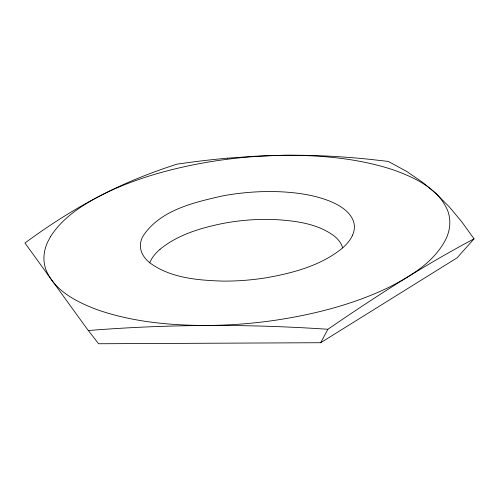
<?xml version="1.0" encoding="UTF-8"?>
<svg xmlns="http://www.w3.org/2000/svg" width="499" height="499" viewBox="0 0 499 499"><rect width="100%" height="100%" fill="white"/><g stroke="black" fill="none" stroke-linecap="round" stroke-linejoin="round"><path stroke-width="0.75" d="M227.687 158.152A400.809 180.719 -6.5 0 0 186.171 162.867L177.039 164.14A319.94 144.255 -6.5 0 0 140.487 177.295C99.201 193.799 60.672 216.653 24.95 243.019L87.107 328.935L98.609 343.755L320.682 342.719L327.88 329.278C375.154 296.886 423.358 265.668 474.05 238.846L461.837 221.887L449.393 207.004L436.319 193.799L422.522 182.241L406.498 171.319L388.291 161.427L370.208 159.368A447.778 201.895 -6.5 0 0 338.179 156.686A364.22 164.221 -6.5 0 0 283.289 155.276L254.92 156.243L227.687 158.164M474.05 238.846L457.096 257.821L320.682 342.719M160.029 249.307C177.825 234.649 200.723 227.987 222.934 223.44A106.368 47.96 -6.5 0 1 273.932 219.51C294.597 220.714 316.896 223.215 334.049 235.871A84.393 38.055 -6.5 0 1 342.676 247.884C321.35 265.499 293.643 272.847 266.928 277.662A119.33 53.805 -6.5 0 1 222.716 281.099C197.735 280.282 170.564 278.105 149.769 262.798A90.032 40.594 -6.5 0 1 141.354 251.508A87.013 39.234 -6.5 0 1 142.452 237.037C159.169 210.247 193.5 202.563 222.261 195.964A119.055 53.68 -6.5 0 1 278.111 191.678C295.732 192.383 313.565 194.685 330.045 201.253C339.382 205.214 349.369 210.865 353.292 220.783A87.013 39.234 -6.5 0 1 352.531 235.197M88.286 330.538C167.976 324.132 248.122 323.882 327.88 329.278M352.55 235.197A89.695 40.444 -6.5 0 1 342.645 247.884M149.75 262.798A84.425 38.061 -6.5 0 1 160.042 249.307M50.493 236.651L47.53 242.296A165.568 74.65 -6.5 0 0 45.995 269.847C54.69 291.304 77.376 302.263 97.798 309.929C132.765 321.98 170.078 325.442 206.879 325.454A226.265 102.021 -6.5 0 0 276.627 320.059C315.468 314.102 354.053 304.203 389.532 287.012C411.613 275.654 434.754 261.601 446.168 238.578A165.574 74.657 -6.5 0 0 447.753 210.834C438.428 188.229 414.095 177.257 392.464 169.591C357.315 158.195 320.052 155.014 283.276 155.308A226.141 101.964 -6.5 0 0 209.642 161.844C175.137 167.639 140.968 176.696 109.119 191.373C86.87 202.132 64.153 215.35 50.493 236.651"/></g></svg>
